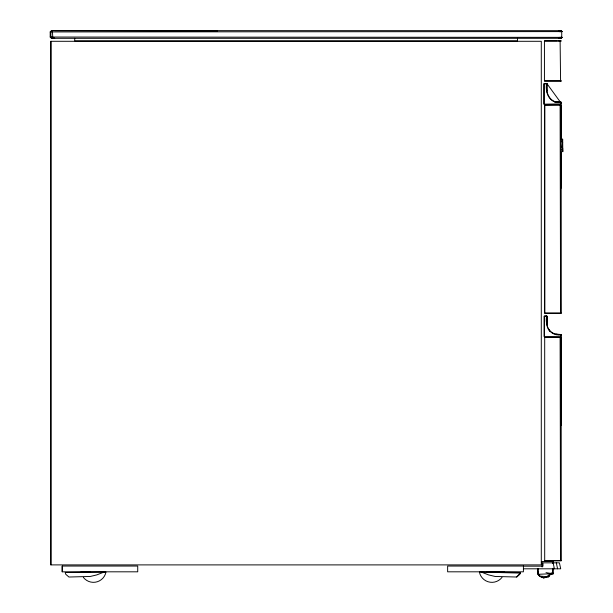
<?xml version="1.0" encoding="UTF-8"?>
<svg xmlns="http://www.w3.org/2000/svg" width="613" height="613" viewBox="0 0 613 613"><rect width="100%" height="100%" fill="white"/><g stroke="black" fill="none" stroke-linecap="round" stroke-linejoin="round"><path stroke-width="0.92" d="M50.887 564.895L50.887 41.293L541.287 41.293L541.287 564.895L50.887 564.895L50.887 41.293M62.212 571.814L62.212 566.044L137.733 566.044L137.733 571.814L62.212 571.814L62.212 566.044M558.933 102.164L560.765 102.179C549.861 104.271 544.919 92.824 546.566 83.736L546.796 83.521C545.026 92.984 550.336 103.919 561.385 102.256L561.171 103.911L544.015 104.172L544.015 83.736L546.995 83.736L560.336 102.042L554.619 102.042M544.267 336.598L544.267 316.17C550.773 313.979 544.727 325.94 548.413 328.798C550.796 333.633 556.543 334.529 561.385 334.69L561.171 336.345L544.267 336.598L544.267 316.17L546.995 316.17L546.995 323.488M546.995 91.053L546.995 83.736L544.015 83.736L544.015 104.172M561.071 188.183L561.102 151.855M561.11 139.435L561.14 105.022L544.696 105.022L544.696 313.182L561.293 313.182L561.14 105.022L558.412 104.808L544.696 105.022L544.696 313.182L561.293 313.182M561.071 425.315L561.14 337.456L544.696 337.456L544.696 560.711L561.293 560.711L561.14 337.456L544.696 337.456M562.642 148.101L562.803 151.756L562.665 139.12L561.975 139.672M562.642 150.752L561.975 149.871L562.642 148.246L561.975 147.35L562.642 142.3L561.975 141.894L562.665 139.12M552.635 571.806L552.788 568.994M553.102 563.37L553.21 561.493L542.137 561.493L542.137 567.025M553.056 563.27L553.21 561.493L553.21 563.393M551.371 572.688L548.696 576.795L543.639 577.929L540.352 576.588L538.038 574.312L537.885 568.726M558.834 38.312L559.845 37.355L560.68 38.312L561.723 37.033L561.723 31.93L560.68 30.65L562.113 31.608L50.197 31.93L50.197 37.033L51.469 38.312M559.845 37.355L562.113 37.355L561.293 38.312L51.316 38.312M516.69 577.025L520.23 573.086L481.374 572.09L488.576 574.894L495.028 576.45L516.69 577.025L519.832 574.312L520.429 572.473L504.238 572.312M50.197 31.93L51.469 30.65M561.11 38.312L562.113 37.355L50.197 37.033M547.348 325.603L546.566 316.17C544.919 325.25 549.861 336.706 560.765 334.614L558.014 334.591M560.68 38.312L562.113 37.355M561.293 560.711L544.696 560.711M52.894 30.65L50.887 31.93L50.887 37.033L51.753 38.312M550.129 574.32L552.528 573.684L538.038 574.312L537.923 568.849M544.436 80.97L561.293 80.97L544.436 80.97L544.436 40.948L561.14 40.948L557.891 40.948M559.776 102.325L561.385 102.256M561.385 334.69L558.129 334.591M51.316 30.65L561.293 30.65L562.113 31.608L558.872 30.65L560.144 31.93M544.436 40.948L556.995 40.948M558.435 334.476L560.336 334.476L555.861 334.116M523.41 566.174L542.995 566.174L542.995 562.841L559.424 562.841L560.703 568.803L523.41 568.803M80.939 572.09L90.211 572.09M103.199 572.09L105.98 572.09A12.773 12.773 0 0 1 83.337 577.362M482.17 572.09L479.389 572.09A12.773 12.773 0 0 0 502.032 577.362M486.806 572.09L504.43 572.09M54.718 30.65L217.469 30.956M540.352 576.588L542.061 576.664M555.861 101.689L560.336 102.042M545.999 572.634L553.21 573.837L553.21 568.136M547.708 573.484L550.39 574.09L553.21 573.837L552.642 572.136M561.975 139.917L562.642 140.17M54.718 38.312L52.772 37.355L52.465 31.93M50.887 37.033L52.496 38.312L52.772 37.355L53.775 38.312M561.11 30.65L562.113 31.608M538.038 574.312L539.425 576.059L543.639 577.929L546.336 576.848L550.39 574.09L548.696 576.795L539.425 576.059L538.911 574.465M548.198 329.012L549.976 331.495M560.42 102.294L561.171 103.911M560.42 334.729L561.171 336.345M538.398 572.871L537.885 571.285L538.605 575.163L538.283 571.546M556.313 562.841L557.592 568.803M553.133 562.841L554.405 568.803M560.113 41.163L560.588 80.862M546.796 83.521L546.873 90.931M546.796 315.956L546.873 323.365M560.113 105.237L560.588 313.074M560.113 337.663L560.588 560.611M517.449 38.312L517.449 40.864L74.725 40.864L74.725 38.312M103.995 572.09L96.793 574.894L90.333 576.45L68.932 577.025L65.79 574.312L65.193 572.473L103.995 572.09M523.41 566.044L447.636 566.044L447.636 571.814L523.41 571.814L523.41 566.044"/></g></svg>
